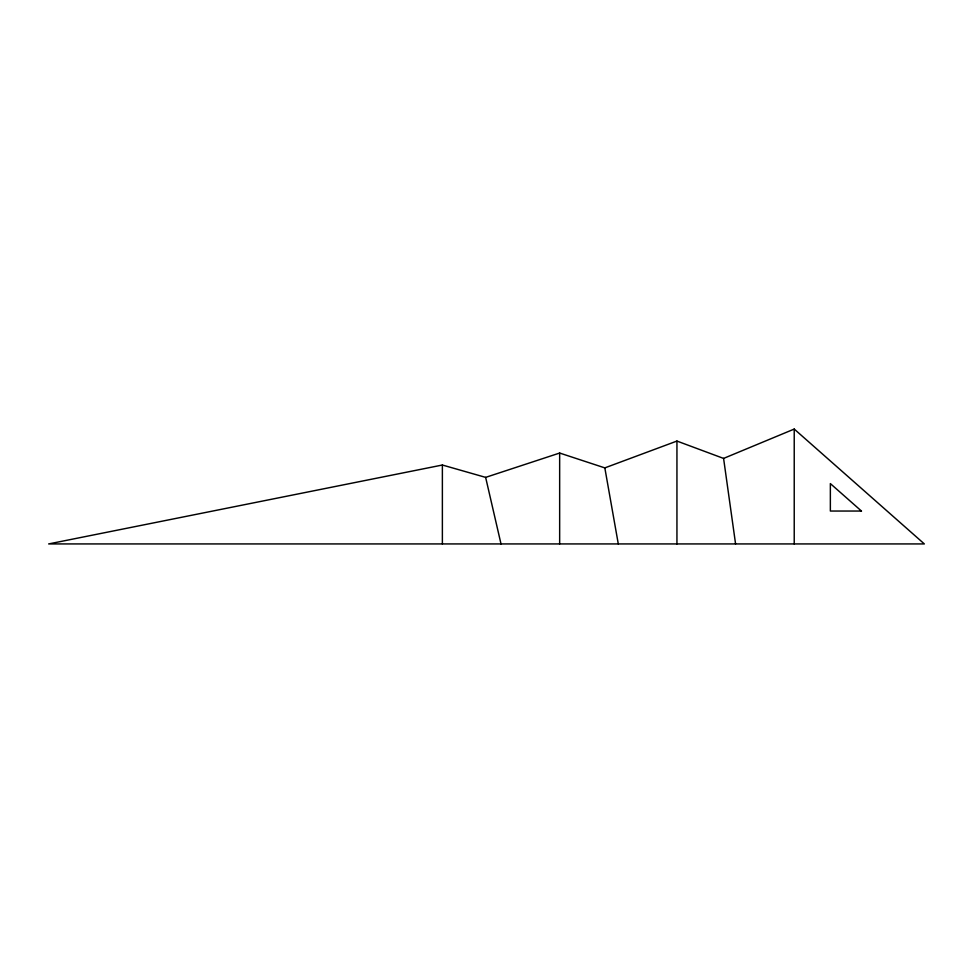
<?xml version="1.0" encoding="UTF-8"?>
<svg xmlns="http://www.w3.org/2000/svg" width="973" height="973" viewBox="0 0 973 973"><rect width="100%" height="100%" fill="white"/><g stroke="black" fill="none" stroke-linecap="round" stroke-linejoin="round"><path stroke-width="1.46" d="M723.584 458.417L794.223 429.069L924.35 543.931L48.65 543.931L442.374 465.021L485.636 477.378L559.657 453.041L604.829 467.891L676.94 441.061L723.584 458.417L735.576 543.931M485.636 477.378L501.01 543.931M604.829 467.891L618.293 543.931M794.223 429.069L794.223 543.931M676.94 441.061L676.94 543.931M559.657 453.041L559.657 543.931M442.374 465.021L442.374 543.931M861.458 511.044L830.358 511.044L830.358 483.593L861.458 511.044"/></g></svg>
